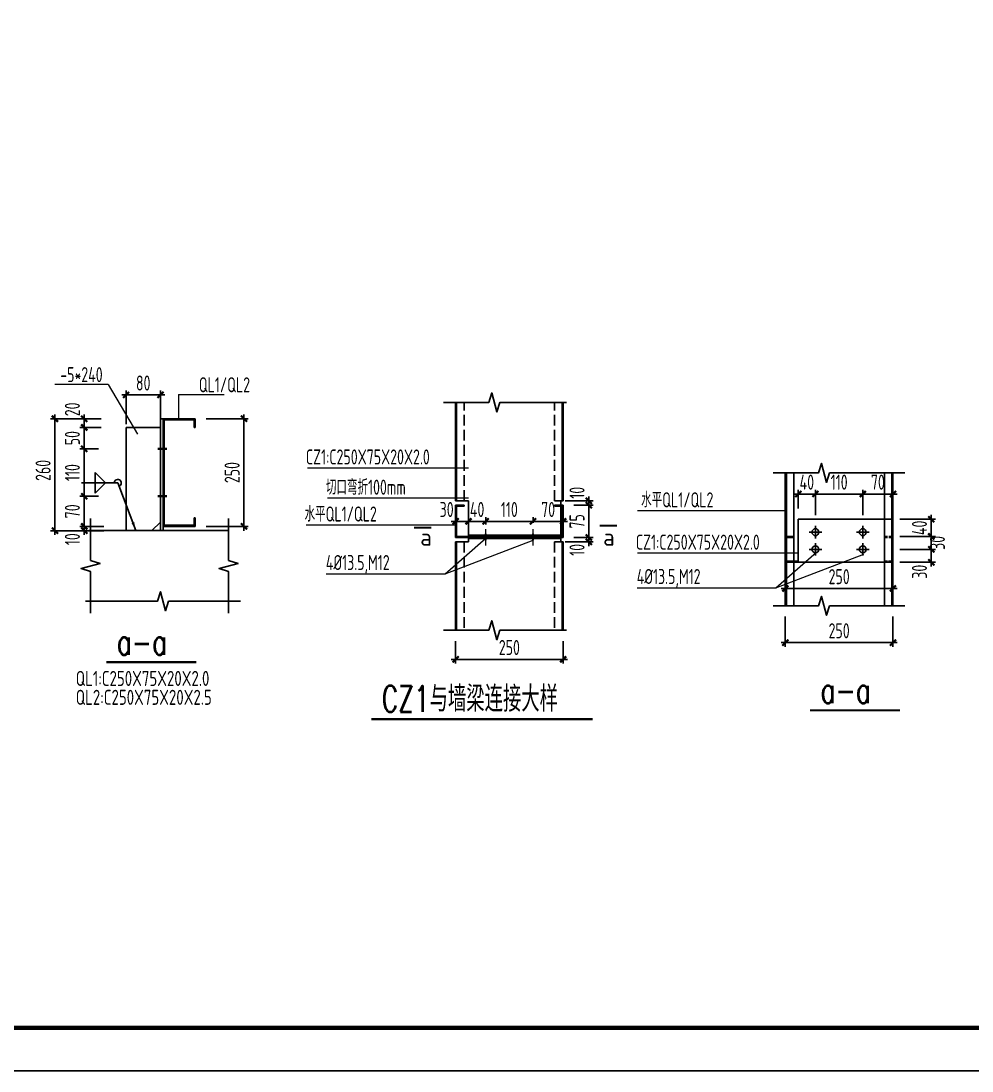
# Model space of a CAD drawing. Extents: x -3102990 to -851544, y -5293060 to -2540151.
# Drawn here: x -1507767 to -1485676, y -2672902 to -2648511 of the extents above; entities that cross this region are included whole.
import ezdxf

# ---------------------------------------------------------------- set-up
doc = ezdxf.new("R2010")
doc.units = 0
doc.header["$LTSCALE"] = 1000
doc.header["$PDMODE"] = 1
doc.linetypes.add('DASH', pattern=[0.35, 0.25, -0.1])
doc.linetypes.add('DOTE', pattern=[2.42, 2, -0.2, 0.02, -0.2])
doc.layers.get('0').update_dxf_attribs({"linetype": 'CONTINUOUS'})
doc.layers.get('Defpoints').update_dxf_attribs({"linetype": 'CONTINUOUS'})
for name, color, linetype in [('AXIS', 253, 'DOTE'), ('BEAM', 4, 'CONTINUOUS'), ('DIM', 3, 'CONTINUOUS'), ('NUM', 7, 'CONTINUOUS'), ('PUB_TITLE', 4, 'CONTINUOUS'), ('REIN', 1, 'CONTINUOUS'), ('TEXT', 7, 'CONTINUOUS'), ('THICK', 6, 'CONTINUOUS'), ('THIN', 7, 'CONTINUOUS'), ('WELD', 7, 'CONTINUOUS')]:
    doc.layers.add(name, color=color, linetype=linetype)
doc.layers.add('yichutu', color=7, linetype='CONTINUOUS', true_color=0xffffff, plot=False)
doc.styles.add('TSSD_Dimension', font='tssdeng.shx', dxfattribs={"width": 0.7, "bigfont": 'Hztxt.shx'})
doc.styles.add('TSSD_Label', font='tssdeng.shx', dxfattribs={"width": 0.75, "bigfont": 'hztxt.shx'})
doc.styles.add('TSSD_Rein', font='Tssdeng.shx', dxfattribs={"width": 0.75, "bigfont": 'hztxt.shx'})
doc.styles.add('正文', font='romans.shx', dxfattribs={"width": 0.71, "bigfont": 'hztxt.shx'})
doc.dimstyles.new('TSSD_10_100', dxfattribs={"dimtxt": 350, "dimasz": 100, "dimexe": 100, "dimexo": 250, "dimgap": 100, "dimtad": 1, "dimdec": 0, "dimlfac": 0.1, "dimzin": 0, "dimdsep": 46, "dimtxsty": 'TSSD_Dimension', "dimblk": 'ARCHTICK', "dimcen": 0, "dimdle": 100, "dimclrt": 7, "dimadec": 0, "dimazin": 0, "dimtfac": 1, "dimtdec": 0, "dimtix": 1, "dimtmove": 2, "dimatfit": 3, "dimldrblk": 'ARCHTICK', "dimfxl": 1, "dimtolj": 1, "dimtzin": 0, "dimarcsym": 0})
doc.dimstyles.new('TSSD_LEADER_STYLE_200.0', dxfattribs={"dimtxt": 700, "dimasz": 200, "dimexe": 200, "dimexo": 500, "dimgap": 0.09, "dimtad": 0, "dimtih": 1, "dimtoh": 1, "dimdec": 4, "dimzin": 0, "dimdsep": 46, "dimtxsty": 'Standard', "dimcen": 0.09, "dimdle": 200, "dimclrt": 7, "dimadec": 0, "dimazin": 0, "dimtfac": 1, "dimtdec": 4, "dimtofl": 0, "dimtmove": 0, "dimatfit": 3, "dimfxl": 1, "dimtolj": 1, "dimtzin": 0, "dimarcsym": 0})

# ---------------------------------------------------------------- blocks, each defined once
blk = doc.blocks.new('_ArchTick')
at = {"color": 0, "const_width": 0.5}
blk.add_lwpolyline([(-0.71, -0.71), (0.71, 0.71)], dxfattribs=at)
blk = doc.blocks.new('*D2828')
at = {"layer": 'Defpoints', "color": 0}
for p in [(-1505652, -2657751), (-1506299, -2657951), (-1505652, -2657951)]:
    blk.add_point(p, dxfattribs=at)
at = {"layer": 'DIM', "color": 0, "lineweight": -2}
for p, q in [((-1506299, -2657651), (-1506299, -2658051)), ((-1505902, -2657751), (-1506399, -2657751)), ((-1505902, -2657951), (-1506399, -2657951))]:
    blk.add_line(p, q, dxfattribs=at)
at = {"layer": 'DIM', "color": 0, "lineweight": -2, "xscale": 100, "yscale": 100, "zscale": 100}
for p, rotation in [((-1506299, -2657751), 90), ((-1506299, -2657951), 270)]:
    blk.add_blockref('_ArchTick', p, dxfattribs=dict(at, rotation=rotation))
at = {"layer": 'DIM', "color": 7, "insert": (-1506574, -2657533), "char_height": 350, "attachment_point": 5, "rotation": 90, "style": 'TSSD_Dimension'}
blk.add_mtext('\\A1;20', dxfattribs=at)
blk = doc.blocks.new('*D2829')
at = {"layer": 'Defpoints', "color": 0}
for p in [(-1505652, -2657951), (-1506299, -2658451), (-1505719, -2658451)]:
    blk.add_point(p, dxfattribs=at)
at = {"layer": 'DIM', "color": 0, "lineweight": -2}
for p, q in [((-1506299, -2657951), (-1506299, -2657851)), ((-1505902, -2657951), (-1506399, -2657951)), ((-1506299, -2657951), (-1506299, -2658451)), ((-1505969, -2658451), (-1506399, -2658451)), ((-1506299, -2658451), (-1506299, -2658551))]:
    blk.add_line(p, q, dxfattribs=at)
at = {"layer": 'DIM', "color": 0, "lineweight": -2, "xscale": 100, "yscale": 100, "zscale": 100}
for p, rotation in [((-1506299, -2657951), 270), ((-1506299, -2658451), 90)]:
    blk.add_blockref('_ArchTick', p, dxfattribs=dict(at, rotation=rotation))
at = {"layer": 'DIM', "color": 7, "insert": (-1506574, -2658201), "char_height": 350, "attachment_point": 5, "rotation": 90, "style": 'TSSD_Dimension'}
blk.add_mtext('\\A1;50', dxfattribs=at)
blk = doc.blocks.new('*D2830')
at = {"layer": 'Defpoints', "color": 0}
for p in [(-1505719, -2659551), (-1506299, -2660251), (-1505592, -2660251)]:
    blk.add_point(p, dxfattribs=at)
at = {"layer": 'DIM', "color": 0, "lineweight": -2}
for p, q in [((-1505969, -2659551), (-1506399, -2659551)), ((-1506299, -2659451), (-1506299, -2660351)), ((-1505842, -2660251), (-1506399, -2660251))]:
    blk.add_line(p, q, dxfattribs=at)
at = {"layer": 'DIM', "color": 0, "lineweight": -2, "xscale": 100, "yscale": 100, "zscale": 100}
for p, rotation in [((-1506299, -2659551), 90), ((-1506299, -2660251), 270)]:
    blk.add_blockref('_ArchTick', p, dxfattribs=dict(at, rotation=rotation))
at = {"layer": 'DIM', "color": 7, "insert": (-1506574, -2659901), "char_height": 350, "attachment_point": 5, "rotation": 90, "style": 'TSSD_Dimension'}
blk.add_mtext('\\A1;70', dxfattribs=at)
blk = doc.blocks.new('*D2831')
at = {"layer": 'Defpoints', "color": 0}
for p in [(-1506299, -2660351), (-1505592, -2660251), (-1505592, -2660351)]:
    blk.add_point(p, dxfattribs=at)
at = {"layer": 'DIM', "color": 0, "lineweight": -2}
for p, q in [((-1505842, -2660251), (-1506399, -2660251)), ((-1505842, -2660351), (-1506399, -2660351)), ((-1506299, -2660251), (-1506299, -2660151)), ((-1506299, -2660251), (-1506299, -2660351)), ((-1506299, -2660351), (-1506299, -2660451))]:
    blk.add_line(p, q, dxfattribs=at)
at = {"layer": 'DIM', "color": 0, "lineweight": -2, "xscale": 100, "yscale": 100, "zscale": 100}
for p, rotation in [((-1506299, -2660251), 270), ((-1506299, -2660351), 90)]:
    blk.add_blockref('_ArchTick', p, dxfattribs=dict(at, rotation=rotation))
at = {"layer": 'DIM', "color": 7, "insert": (-1506574, -2660549), "char_height": 350, "attachment_point": 5, "rotation": 90, "style": 'TSSD_Dimension'}
blk.add_mtext('\\A1;10', dxfattribs=at)
blk = doc.blocks.new('*D2832')
at = {"layer": 'Defpoints', "color": 0}
for p in [(-1504528, -2657196), (-1505328, -2658125), (-1504528, -2658125)]:
    blk.add_point(p, dxfattribs=at)
at = {"layer": 'DIM', "color": 0, "lineweight": -2}
for p, q in [((-1505328, -2657875), (-1505328, -2657096)), ((-1504528, -2657875), (-1504528, -2657096)), ((-1505428, -2657196), (-1504428, -2657196))]:
    blk.add_line(p, q, dxfattribs=at)
at = {"layer": 'DIM', "color": 0, "lineweight": -2, "xscale": 100, "yscale": 100, "zscale": 100, "rotation": 180}
blk.add_blockref('_ArchTick', (-1505328, -2657196), dxfattribs=at)
at = {"layer": 'DIM', "color": 0, "lineweight": -2, "xscale": 100, "yscale": 100, "zscale": 100}
blk.add_blockref('_ArchTick', (-1504528, -2657196), dxfattribs=at)
at = {"layer": 'DIM', "color": 7, "insert": (-1504928, -2656921), "char_height": 350, "attachment_point": 5, "style": 'TSSD_Dimension'}
blk.add_mtext('\\A1;80', dxfattribs=at)
blk = doc.blocks.new('_WELD004')
at = {"color": 0, "linetype": 'ByBlock'}
for p, q in [((0, 1), (1, 0)), ((0, 0), (0, 1))]:
    blk.add_line(p, q, dxfattribs=at)
blk = doc.blocks.new('*D2866')
at = {"layer": 'Defpoints', "color": 0, "ltscale": 1.5}
for p in [(-1505719, -2658451), (-1506299, -2659551), (-1505719, -2659551)]:
    blk.add_point(p, dxfattribs=at)
at = {"layer": 'DIM', "color": 0, "lineweight": -2, "ltscale": 1.5}
for p, q in [((-1506299, -2658351), (-1506299, -2659651)), ((-1505969, -2658451), (-1506399, -2658451)), ((-1505969, -2659551), (-1506399, -2659551))]:
    blk.add_line(p, q, dxfattribs=at)
at = {"layer": 'DIM', "color": 0, "lineweight": -2, "ltscale": 1.5, "xscale": 100, "yscale": 100, "zscale": 100}
for p, rotation in [((-1506299, -2658451), 90), ((-1506299, -2659551), 270)]:
    blk.add_blockref('_ArchTick', p, dxfattribs=dict(at, rotation=rotation))
at = {"layer": 'DIM', "color": 7, "ltscale": 1.5, "insert": (-1506574, -2659001), "char_height": 350, "attachment_point": 5, "rotation": 90, "style": 'TSSD_Dimension'}
blk.add_mtext('\\A1;110', dxfattribs=at)
blk = doc.blocks.new('*D2867')
at = {"layer": 'Defpoints', "color": 0, "ltscale": 1.5}
for p in [(-1505652, -2657751), (-1506979, -2660351), (-1505652, -2660351)]:
    blk.add_point(p, dxfattribs=at)
at = {"layer": 'DIM', "color": 0, "lineweight": -2, "ltscale": 1.5}
for p, q in [((-1506979, -2657651), (-1506979, -2660451)), ((-1505902, -2657751), (-1507079, -2657751)), ((-1505902, -2660351), (-1507079, -2660351))]:
    blk.add_line(p, q, dxfattribs=at)
at = {"layer": 'DIM', "color": 0, "lineweight": -2, "ltscale": 1.5, "xscale": 100, "yscale": 100, "zscale": 100}
for p, rotation in [((-1506979, -2657751), 90), ((-1506979, -2660351), 270)]:
    blk.add_blockref('_ArchTick', p, dxfattribs=dict(at, rotation=rotation))
at = {"layer": 'DIM', "color": 7, "ltscale": 1.5, "insert": (-1507254, -2658951), "char_height": 350, "attachment_point": 5, "rotation": 90, "style": 'TSSD_Dimension'}
blk.add_mtext('\\A1;260', dxfattribs=at)
blk = doc.blocks.new('*D2868')
at = {"layer": 'Defpoints', "color": 0, "ltscale": 1.5}
for p in [(-1503718, -2657751), (-1503718, -2660251), (-1502588, -2660251)]:
    blk.add_point(p, dxfattribs=at)
at = {"layer": 'DIM', "color": 0, "lineweight": -2, "ltscale": 1.5}
for p, q in [((-1502588, -2657651), (-1502588, -2660351)), ((-1503468, -2657751), (-1502488, -2657751)), ((-1503468, -2660251), (-1502488, -2660251))]:
    blk.add_line(p, q, dxfattribs=at)
at = {"layer": 'DIM', "color": 0, "lineweight": -2, "ltscale": 1.5, "xscale": 100, "yscale": 100, "zscale": 100}
for p, rotation in [((-1502588, -2657751), 90), ((-1502588, -2660251), 270)]:
    blk.add_blockref('_ArchTick', p, dxfattribs=dict(at, rotation=rotation))
at = {"layer": 'DIM', "color": 7, "ltscale": 1.5, "insert": (-1502863, -2659001), "char_height": 350, "attachment_point": 5, "rotation": 90, "style": 'TSSD_Dimension'}
blk.add_mtext('\\A1;250', dxfattribs=at)
blk = doc.blocks.new('*D2869')
at = {"layer": 'Defpoints', "color": 0}
for p in [(-1496972, -2660134), (-1497372, -2660459), (-1496972, -2660459)]:
    blk.add_point(p, dxfattribs=at)
at = {"layer": 'DIM', "color": 0, "lineweight": -2}
for p, q in [((-1497372, -2660209), (-1497372, -2660034)), ((-1496972, -2660209), (-1496972, -2660034)), ((-1497372, -2660134), (-1497472, -2660134)), ((-1497372, -2660134), (-1496972, -2660134)), ((-1496972, -2660134), (-1496872, -2660134))]:
    blk.add_line(p, q, dxfattribs=at)
at = {"layer": 'DIM', "color": 0, "lineweight": -2, "xscale": 100, "yscale": 100, "zscale": 100}
blk.add_blockref('_ArchTick', (-1497372, -2660134), dxfattribs=at)
at = {"layer": 'DIM', "color": 0, "lineweight": -2, "xscale": 100, "yscale": 100, "zscale": 100, "rotation": 180}
blk.add_blockref('_ArchTick', (-1496972, -2660134), dxfattribs=at)
at = {"layer": 'DIM', "color": 7, "insert": (-1497172, -2659859), "char_height": 350, "attachment_point": 5, "style": 'TSSD_Dimension'}
blk.add_mtext('\\A1;40', dxfattribs=at)
blk = doc.blocks.new('*D2870')
at = {"layer": 'Defpoints', "color": 0}
for p in [(-1495873, -2660134), (-1496972, -2660459), (-1495873, -2660422, 576)]:
    blk.add_point(p, dxfattribs=at)
at = {"layer": 'DIM', "color": 0, "lineweight": -2}
for p, q in [((-1496972, -2660209), (-1496972, -2660034)), ((-1495873, -2660172), (-1495873, -2660034)), ((-1497072, -2660134), (-1495773, -2660134))]:
    blk.add_line(p, q, dxfattribs=at)
at = {"layer": 'DIM', "color": 0, "lineweight": -2, "xscale": 100, "yscale": 100, "zscale": 100, "rotation": 180}
blk.add_blockref('_ArchTick', (-1496972, -2660134), dxfattribs=at)
at = {"layer": 'DIM', "color": 0, "lineweight": -2, "xscale": 100, "yscale": 100, "zscale": 100}
blk.add_blockref('_ArchTick', (-1495873, -2660134), dxfattribs=at)
at = {"layer": 'DIM', "color": 7, "insert": (-1496423, -2659859), "char_height": 350, "attachment_point": 5, "style": 'TSSD_Dimension'}
blk.add_mtext('\\A1;110', dxfattribs=at)
blk = doc.blocks.new('*D2871')
at = {"layer": 'Defpoints', "color": 0}
for p in [(-1495373, -2659659), (-1495173, -2659759), (-1494576, -2659759)]:
    blk.add_point(p, dxfattribs=at)
at = {"layer": 'DIM', "color": 0, "lineweight": -2}
for p, q in [((-1494576, -2659659), (-1494576, -2659559)), ((-1495123, -2659659), (-1494476, -2659659)), ((-1494923, -2659759), (-1494476, -2659759)), ((-1494576, -2659659), (-1494576, -2659759)), ((-1494576, -2659759), (-1494576, -2659859))]:
    blk.add_line(p, q, dxfattribs=at)
at = {"layer": 'DIM', "color": 0, "lineweight": -2, "xscale": 100, "yscale": 100, "zscale": 100}
for p, rotation in [((-1494576, -2659659), 270), ((-1494576, -2659759), 90)]:
    blk.add_blockref('_ArchTick', p, dxfattribs=dict(at, rotation=rotation))
at = {"layer": 'DIM', "color": 7, "insert": (-1494851, -2659470), "char_height": 350, "attachment_point": 5, "rotation": 90, "style": 'TSSD_Dimension'}
blk.add_mtext('\\A1;10', dxfattribs=at)
blk = doc.blocks.new('*D2872')
at = {"layer": 'Defpoints', "color": 0}
for p in [(-1495173, -2659759), (-1495173, -2660509), (-1494576, -2660509)]:
    blk.add_point(p, dxfattribs=at)
at = {"layer": 'DIM', "color": 0, "lineweight": -2}
for p, q in [((-1494923, -2659759), (-1494476, -2659759)), ((-1494576, -2659659), (-1494576, -2660609)), ((-1494923, -2660509), (-1494476, -2660509))]:
    blk.add_line(p, q, dxfattribs=at)
at = {"layer": 'DIM', "color": 0, "lineweight": -2, "xscale": 100, "yscale": 100, "zscale": 100}
for p, rotation in [((-1494576, -2659759), 90), ((-1494576, -2660509), 270)]:
    blk.add_blockref('_ArchTick', p, dxfattribs=dict(at, rotation=rotation))
at = {"layer": 'DIM', "color": 7, "insert": (-1494851, -2660134), "char_height": 350, "attachment_point": 5, "rotation": 90, "style": 'TSSD_Dimension'}
blk.add_mtext('\\A1;75', dxfattribs=at)
blk = doc.blocks.new('*D2873')
at = {"layer": 'Defpoints', "color": 0}
for p in [(-1495173, -2660509), (-1495373, -2660609), (-1494576, -2660609)]:
    blk.add_point(p, dxfattribs=at)
at = {"layer": 'DIM', "color": 0, "lineweight": -2}
for p, q in [((-1494923, -2660509), (-1494476, -2660509)), ((-1494576, -2660509), (-1494576, -2660409)), ((-1494576, -2660509), (-1494576, -2660609)), ((-1495123, -2660609), (-1494476, -2660609)), ((-1494576, -2660609), (-1494576, -2660709))]:
    blk.add_line(p, q, dxfattribs=at)
at = {"layer": 'DIM', "color": 0, "lineweight": -2, "xscale": 100, "yscale": 100, "zscale": 100}
for p, rotation in [((-1494576, -2660509), 270), ((-1494576, -2660609), 90)]:
    blk.add_blockref('_ArchTick', p, dxfattribs=dict(at, rotation=rotation))
at = {"layer": 'DIM', "color": 7, "insert": (-1494851, -2660797), "char_height": 350, "attachment_point": 5, "rotation": 90, "style": 'TSSD_Dimension'}
blk.add_mtext('\\A1;10', dxfattribs=at)
blk = doc.blocks.new('*D2874')
at = {"layer": 'Defpoints', "color": 0}
for p in [(-1497672, -2662664), (-1495173, -2662664, 288), (-1495173, -2663340)]:
    blk.add_point(p, dxfattribs=at)
at = {"layer": 'DIM', "color": 0, "lineweight": -2}
for p, q in [((-1497672, -2662914), (-1497672, -2663440)), ((-1495173, -2662914), (-1495173, -2663440)), ((-1497772, -2663340), (-1495073, -2663340))]:
    blk.add_line(p, q, dxfattribs=at)
at = {"layer": 'DIM', "color": 0, "lineweight": -2, "xscale": 100, "yscale": 100, "zscale": 100, "rotation": 180}
blk.add_blockref('_ArchTick', (-1497672, -2663340), dxfattribs=at)
at = {"layer": 'DIM', "color": 0, "lineweight": -2, "xscale": 100, "yscale": 100, "zscale": 100}
blk.add_blockref('_ArchTick', (-1495173, -2663340), dxfattribs=at)
at = {"layer": 'DIM', "color": 7, "insert": (-1496423, -2663065), "char_height": 350, "attachment_point": 5, "style": 'TSSD_Dimension'}
blk.add_mtext('\\A1;250', dxfattribs=at)
blk = doc.blocks.new('A$C3073000E')
at = {"layer": 'THIN', "color": 1}
for p, q in [((116, 1), (-172, 1)), ((-28, 145), (-28, -143))]:
    blk.add_line(p, q, dxfattribs=at)
blk.add_circle((-28, 1), 80, dxfattribs=at)
blk = doc.blocks.new('*D2875')
at = {"layer": 'Defpoints', "color": 0}
for p in [(-1489312, -2659499), (-1489712, -2660085), (-1489312, -2660241)]:
    blk.add_point(p, dxfattribs=at)
at = {"layer": 'DIM', "color": 0, "lineweight": -2}
for p, q in [((-1489712, -2659499), (-1489812, -2659499)), ((-1489712, -2659835), (-1489712, -2659399)), ((-1489712, -2659499), (-1489312, -2659499)), ((-1489312, -2659991), (-1489312, -2659399)), ((-1489312, -2659499), (-1489212, -2659499))]:
    blk.add_line(p, q, dxfattribs=at)
at = {"layer": 'DIM', "color": 0, "lineweight": -2, "xscale": 100, "yscale": 100, "zscale": 100}
blk.add_blockref('_ArchTick', (-1489712, -2659499), dxfattribs=at)
at = {"layer": 'DIM', "color": 0, "lineweight": -2, "xscale": 100, "yscale": 100, "zscale": 100, "rotation": 180}
blk.add_blockref('_ArchTick', (-1489312, -2659499), dxfattribs=at)
at = {"layer": 'DIM', "color": 7, "insert": (-1489512, -2659224), "char_height": 350, "attachment_point": 5, "style": 'TSSD_Dimension'}
blk.add_mtext('\\A1;40', dxfattribs=at)
blk = doc.blocks.new('*D2876')
at = {"layer": 'Defpoints', "color": 0}
for p in [(-1488212, -2659499), (-1489312, -2660241), (-1488212, -2660241)]:
    blk.add_point(p, dxfattribs=at)
at = {"layer": 'DIM', "color": 0, "lineweight": -2}
for p, q in [((-1489412, -2659499), (-1488112, -2659499)), ((-1489312, -2659991), (-1489312, -2659399)), ((-1488212, -2659991), (-1488212, -2659399))]:
    blk.add_line(p, q, dxfattribs=at)
at = {"layer": 'DIM', "color": 0, "lineweight": -2, "xscale": 100, "yscale": 100, "zscale": 100, "rotation": 180}
blk.add_blockref('_ArchTick', (-1489312, -2659499), dxfattribs=at)
at = {"layer": 'DIM', "color": 0, "lineweight": -2, "xscale": 100, "yscale": 100, "zscale": 100}
blk.add_blockref('_ArchTick', (-1488212, -2659499), dxfattribs=at)
at = {"layer": 'DIM', "color": 7, "insert": (-1488762, -2659224), "char_height": 350, "attachment_point": 5, "style": 'TSSD_Dimension'}
blk.add_mtext('\\A1;110', dxfattribs=at)
blk = doc.blocks.new('*D2877')
at = {"layer": 'Defpoints', "color": 0}
for p in [(-1487512, -2659499), (-1488212, -2660241), (-1487512, -2660241, 288)]:
    blk.add_point(p, dxfattribs=at)
at = {"layer": 'DIM', "color": 0, "lineweight": -2}
for p, q in [((-1488312, -2659499), (-1487412, -2659499)), ((-1488212, -2659991), (-1488212, -2659399)), ((-1487512, -2659991), (-1487512, -2659399))]:
    blk.add_line(p, q, dxfattribs=at)
at = {"layer": 'DIM', "color": 0, "lineweight": -2, "xscale": 100, "yscale": 100, "zscale": 100, "rotation": 180}
blk.add_blockref('_ArchTick', (-1488212, -2659499), dxfattribs=at)
at = {"layer": 'DIM', "color": 0, "lineweight": -2, "xscale": 100, "yscale": 100, "zscale": 100}
blk.add_blockref('_ArchTick', (-1487512, -2659499), dxfattribs=at)
at = {"layer": 'DIM', "color": 7, "insert": (-1487862, -2659224), "char_height": 350, "attachment_point": 5, "style": 'TSSD_Dimension'}
blk.add_mtext('\\A1;70', dxfattribs=at)
blk = doc.blocks.new('*D2878')
at = {"layer": 'Defpoints', "color": 0}
for p in [(-1487602, -2660085), (-1487602, -2660485), (-1486621, -2660485)]:
    blk.add_point(p, dxfattribs=at)
at = {"layer": 'DIM', "color": 0, "lineweight": -2}
for p, q in [((-1487352, -2660085), (-1486521, -2660085)), ((-1486621, -2660085), (-1486621, -2659985)), ((-1486621, -2660085), (-1486621, -2660485)), ((-1487352, -2660485), (-1486521, -2660485)), ((-1486621, -2660485), (-1486621, -2660585))]:
    blk.add_line(p, q, dxfattribs=at)
at = {"layer": 'DIM', "color": 0, "lineweight": -2, "xscale": 100, "yscale": 100, "zscale": 100}
for p, rotation in [((-1486621, -2660085), 270), ((-1486621, -2660485), 90)]:
    blk.add_blockref('_ArchTick', p, dxfattribs=dict(at, rotation=rotation))
at = {"layer": 'DIM', "color": 7, "insert": (-1486896, -2660285), "char_height": 350, "attachment_point": 5, "rotation": 90, "style": 'TSSD_Dimension'}
blk.add_mtext('\\A1;40', dxfattribs=at)
blk = doc.blocks.new('*D2879')
at = {"layer": 'Defpoints', "color": 0}
for p in [(-1487602, -2660485), (-1487602, -2660785), (-1486621, -2660785)]:
    blk.add_point(p, dxfattribs=at)
at = {"layer": 'DIM', "color": 0, "lineweight": -2}
for p, q in [((-1487352, -2660485), (-1486521, -2660485)), ((-1486621, -2660385), (-1486621, -2660885)), ((-1487352, -2660785), (-1486521, -2660785))]:
    blk.add_line(p, q, dxfattribs=at)
at = {"layer": 'DIM', "color": 0, "lineweight": -2, "xscale": 100, "yscale": 100, "zscale": 100}
for p, rotation in [((-1486621, -2660485), 90), ((-1486621, -2660785), 270)]:
    blk.add_blockref('_ArchTick', p, dxfattribs=dict(at, rotation=rotation))
at = {"layer": 'DIM', "color": 7, "insert": (-1486479, -2660635), "char_height": 350, "attachment_point": 5, "rotation": 90, "style": 'TSSD_Dimension'}
blk.add_mtext('\\A1;30', dxfattribs=at)
blk = doc.blocks.new('*D2880')
at = {"layer": 'Defpoints', "color": 0}
for p in [(-1487602, -2660785), (-1487602, -2661085), (-1486621, -2661085)]:
    blk.add_point(p, dxfattribs=at)
at = {"layer": 'DIM', "color": 0, "lineweight": -2}
for p, q in [((-1487352, -2660785), (-1486521, -2660785)), ((-1486621, -2660685), (-1486621, -2661185)), ((-1487352, -2661085), (-1486521, -2661085))]:
    blk.add_line(p, q, dxfattribs=at)
at = {"layer": 'DIM', "color": 0, "lineweight": -2, "xscale": 100, "yscale": 100, "zscale": 100}
for p, rotation in [((-1486621, -2660785), 90), ((-1486621, -2661085), 270)]:
    blk.add_blockref('_ArchTick', p, dxfattribs=dict(at, rotation=rotation))
at = {"layer": 'DIM', "color": 7, "insert": (-1486896, -2661304), "char_height": 350, "attachment_point": 5, "rotation": 90, "style": 'TSSD_Dimension'}
blk.add_mtext('\\A1;30', dxfattribs=at)
blk = doc.blocks.new('*D2881')
at = {"layer": 'Defpoints', "color": 0}
for p in [(-1490012, -2662097), (-1487512, -2662097), (-1487512, -2662951)]:
    blk.add_point(p, dxfattribs=at)
at = {"layer": 'DIM', "color": 0, "lineweight": -2}
for p, q in [((-1490012, -2662347), (-1490012, -2663051)), ((-1487512, -2662347), (-1487512, -2663051)), ((-1490112, -2662951), (-1487412, -2662951))]:
    blk.add_line(p, q, dxfattribs=at)
at = {"layer": 'DIM', "color": 0, "lineweight": -2, "xscale": 100, "yscale": 100, "zscale": 100, "rotation": 180}
blk.add_blockref('_ArchTick', (-1490012, -2662951), dxfattribs=at)
at = {"layer": 'DIM', "color": 0, "lineweight": -2, "xscale": 100, "yscale": 100, "zscale": 100}
blk.add_blockref('_ArchTick', (-1487512, -2662951), dxfattribs=at)
at = {"layer": 'DIM', "color": 7, "insert": (-1488762, -2662676), "char_height": 350, "attachment_point": 5, "style": 'TSSD_Dimension'}
blk.add_mtext('\\A1;250', dxfattribs=at)
blk = doc.blocks.new('*D2882')
at = {"layer": 'Defpoints', "color": 0}
for p in [(-1497672, -2660134), (-1497672, -2660294), (-1497372, -2660294)]:
    blk.add_point(p, dxfattribs=at)
at = {"layer": 'DIM', "color": 0, "lineweight": -2}
for p, q in [((-1497672, -2660044), (-1497672, -2660034)), ((-1497372, -2660044), (-1497372, -2660034)), ((-1497272, -2660134), (-1497772, -2660134))]:
    blk.add_line(p, q, dxfattribs=at)
at = {"layer": 'DIM', "color": 0, "lineweight": -2, "xscale": 100, "yscale": 100, "zscale": 100, "rotation": 180}
blk.add_blockref('_ArchTick', (-1497672, -2660134), dxfattribs=at)
at = {"layer": 'DIM', "color": 0, "lineweight": -2, "xscale": 100, "yscale": 100, "zscale": 100}
blk.add_blockref('_ArchTick', (-1497372, -2660134), dxfattribs=at)
at = {"layer": 'DIM', "color": 7, "insert": (-1497879, -2659859), "char_height": 350, "attachment_point": 5, "style": 'TSSD_Dimension'}
blk.add_mtext('\\A1;30', dxfattribs=at)
blk = doc.blocks.new('*D2883')
at = {"layer": 'Defpoints', "color": 0}
for p in [(-1490012, -2661085), (-1487512, -2661085), (-1490012, -2661694)]:
    blk.add_point(p, dxfattribs=at)
at = {"layer": 'DIM', "color": 0, "lineweight": -2}
for p, q in [((-1490012, -2661335), (-1490012, -2661794)), ((-1487512, -2661335), (-1487512, -2661794)), ((-1487412, -2661694), (-1490112, -2661694))]:
    blk.add_line(p, q, dxfattribs=at)
at = {"layer": 'DIM', "color": 0, "lineweight": -2, "xscale": 100, "yscale": 100, "zscale": 100, "rotation": 180}
blk.add_blockref('_ArchTick', (-1490012, -2661694), dxfattribs=at)
at = {"layer": 'DIM', "color": 0, "lineweight": -2, "xscale": 100, "yscale": 100, "zscale": 100}
blk.add_blockref('_ArchTick', (-1487512, -2661694), dxfattribs=at)
at = {"layer": 'DIM', "color": 7, "insert": (-1488762, -2661419), "char_height": 350, "attachment_point": 5, "style": 'TSSD_Dimension'}
blk.add_mtext('\\A1;250', dxfattribs=at)
blk = doc.blocks.new('*D2884')
at = {"layer": 'Defpoints', "color": 0}
for p in [(-1495173, -2660134), (-1495873, -2660422), (-1495173, -2660422, -288)]:
    blk.add_point(p, dxfattribs=at)
at = {"layer": 'DIM', "color": 0, "lineweight": -2}
for p, q in [((-1495873, -2660172), (-1495873, -2660034)), ((-1495173, -2660172), (-1495173, -2660034)), ((-1495973, -2660134), (-1495073, -2660134))]:
    blk.add_line(p, q, dxfattribs=at)
at = {"layer": 'DIM', "color": 0, "lineweight": -2, "xscale": 100, "yscale": 100, "zscale": 100, "rotation": 180}
blk.add_blockref('_ArchTick', (-1495873, -2660134), dxfattribs=at)
at = {"layer": 'DIM', "color": 0, "lineweight": -2, "xscale": 100, "yscale": 100, "zscale": 100}
blk.add_blockref('_ArchTick', (-1495173, -2660134), dxfattribs=at)
at = {"layer": 'DIM', "color": 7, "insert": (-1495523, -2659859), "char_height": 350, "attachment_point": 5, "style": 'TSSD_Dimension'}
blk.add_mtext('\\A1;70', dxfattribs=at)
blk = doc.blocks.new('A$C16496DF1')
at = {"layer": 'PUB_TITLE'}
blk.add_lwpolyline([(0, 0), (0, 42000), (104100, 42000), (104100, 0)], close=True, dxfattribs=at)
at = {"layer": 'PUB_TITLE', "const_width": 100}
blk.add_lwpolyline([(103100, 1000), (103100, 41000), (713, 41000), (713, 1000), (103100, 1000)], dxfattribs=at)
blk = doc.blocks.new('yct-1041-420-104100-42000-100-2006.0')
at = {"layer": 'yichutu', "color": 7, "true_color": 0xffffff}
blk.add_lwpolyline([(0, 0), (0, 42000), (104100, 42000), (104100, 0)], close=True, dxfattribs=at)

msp = doc.modelspace()

# ---------------------------------------------------------------- linework, layer by layer
at = {"layer": 'AXIS', "linetype": 'ByBlock', "lineweight": 5, "ltscale": 0.5}
for p, q in [((-1496972.46, -2660695.8, 288), (-1496972.46, -2660318.92, 288)), ((-1495873.46, -2660695.8, 576), (-1495873.46, -2660318.92, 576))]:
    msp.add_line(p, q, dxfattribs=at)
at = {"layer": 'BEAM', "linetype": 'ByBlock'}
for p, q in [((-1504527.79, -2657751.06), (-1504527.79, -2660350.58)), ((-1504467.79, -2657751.06), (-1504527.79, -2657751.06)), ((-1504467.79, -2657751.06), (-1504467.79, -2660350.58)), ((-1505327.79, -2657951.06), (-1505327.79, -2660350.58)), ((-1505327.79, -2657951.06), (-1504527.79, -2657951.06)), ((-1506190.39, -2660350.58), (-1503145.19, -2660350.58)), ((-1505990.39, -2660350.58), (-1502945.19, -2660350.58)), ((-1504527.79, -2660150.58), (-1504727.79, -2660350.58))]:
    msp.add_line(p, q, dxfattribs=at)
at = {"layer": 'BEAM', "color": 6, "linetype": 'ByBlock'}
for p, q in [((-1504467.79, -2657751.06), (-1503717.79, -2657751.06)), ((-1504467.79, -2660251.06), (-1504467.79, -2657751.06)), ((-1504442.79, -2657776.06), (-1503742.79, -2657776.06)), ((-1504442.79, -2660226.06), (-1504442.79, -2657776.06)), ((-1503742.79, -2657776.06), (-1503742.79, -2657951.06)), ((-1503717.79, -2657751.06), (-1503717.79, -2657951.06)), ((-1503742.79, -2657951.06), (-1503717.79, -2657951.06)), ((-1490012.04, -2662096.97, 576), (-1490012.04, -2659008.9, 576)), ((-1489987.04, -2662096.97, 576), (-1489987.04, -2659008.9, 576)), ((-1489812.04, -2662096.97, 576), (-1489812.04, -2659008.9, 576)), ((-1487712.04, -2662096.97, 576), (-1487712.04, -2659008.9, 576)), ((-1487537.04, -2662096.97, 576), (-1487537.04, -2659008.9, 576)), ((-1487512.04, -2662096.97, 576), (-1487512.04, -2659008.9, 576)), ((-1497672.46, -2660508.5, 288), (-1497672.46, -2659758.5, 288)), ((-1497672.46, -2659758.5, 288), (-1497472.46, -2659758.5, 288)), ((-1497647.46, -2660483.5, 288), (-1497647.46, -2659783.5, 288)), ((-1497647.46, -2659783.5, 288), (-1497472.46, -2659783.5, 288)), ((-1497472.46, -2659783.5, 288), (-1497472.46, -2659758.5, 288)), ((-1495373.46, -2659758.5), (-1495173.46, -2659758.5)), ((-1495373.46, -2659783.5), (-1495373.46, -2659758.5)), ((-1495373.46, -2659783.5), (-1495198.46, -2659783.5)), ((-1495198.46, -2660483.5), (-1495198.46, -2659783.5)), ((-1495173.46, -2660508.5), (-1495173.46, -2659758.5)), ((-1503742.79, -2660051.06), (-1503742.79, -2660226.06)), ((-1503742.79, -2660051.06), (-1503717.79, -2660051.06)), ((-1503717.79, -2660051.06), (-1503717.79, -2660251.06)), ((-1504467.79, -2660251.06), (-1503717.79, -2660251.06)), ((-1504442.79, -2660226.06), (-1503742.79, -2660226.06)), ((-1495173.46, -2660508.5), (-1497672.46, -2660508.5, 288)), ((-1495198.46, -2660483.5), (-1497647.46, -2660483.5, 288))]:
    msp.add_line(p, q, dxfattribs=at)
at = {"layer": 'NUM', "const_width": 50}
for points, elevation in [([(-1505786.47, -2663403.95), (-1503695.73, -2663403.95)], -288), ([(-1489438.37, -2664523.98), (-1487347.63, -2664523.98)], 576)]:
    msp.add_lwpolyline(points, dxfattribs=dict(at, elevation=elevation))
msp.add_lwpolyline([(-1499631.02, -2664728.12), (-1494489.96, -2664728.12)], dxfattribs=at)
at = {"layer": 'REIN', "color": 4}
for p, q in [((-1497672.46, -2659658.5), (-1497672.46, -2657372.55)), ((-1497647.46, -2659658.5), (-1497647.46, -2657372.55)), ((-1495198.46, -2659658.5), (-1495198.46, -2657372.55)), ((-1495173.46, -2659658.5), (-1495173.46, -2657372.55)), ((-1497372.46, -2659658.5), (-1497672.46, -2659658.5)), ((-1497372.46, -2660483.5, 288), (-1497372.46, -2659658.5)), ((-1495173.46, -2659658.5), (-1495373.46, -2659658.5)), ((-1495223.46, -2659658.5), (-1495223.46, -2660483.5, 288)), ((-1489712.04, -2661085.49, 576), (-1489712.04, -2660085.49, 576)), ((-1487512.04, -2660085.49, 576), (-1489712.04, -2660085.49, 576)), ((-1487512.04, -2661085.49, 576), (-1487512.04, -2660085.49, 576)), ((-1495223.46, -2660458.5, 288), (-1497372.46, -2660458.5, 288)), ((-1495223.46, -2660483.5, 288), (-1497372.46, -2660483.5, 288)), ((-1495223.46, -2660508.5, 288), (-1497372.46, -2660508.5, 288)), ((-1497372.46, -2660608.5, 288), (-1497372.46, -2660508.5, 288)), ((-1495223.46, -2660533.5, 288), (-1497372.46, -2660533.5, 288)), ((-1495223.46, -2660483.5, 288), (-1495223.46, -2660608.5, 288)), ((-1490012.04, -2661085.49, 576), (-1490012.04, -2660485.49, 576)), ((-1490012.04, -2660485.49, 576), (-1489812.04, -2660485.49, 576)), ((-1489987.04, -2661060.49, 576), (-1489987.04, -2660510.49, 576)), ((-1489987.04, -2660510.49, 576), (-1489812.04, -2660510.49, 576)), ((-1489812.04, -2660510.49, 576), (-1489812.04, -2660485.49, 576)), ((-1497672.46, -2660608.5, 288), (-1497672.46, -2662664.1, 288)), ((-1497372.46, -2660608.5, 288), (-1497672.46, -2660608.5, 288)), ((-1497647.46, -2660608.5, 288), (-1497647.46, -2662664.1, 288)), ((-1495173.46, -2660608.5, 288), (-1495373.46, -2660608.5, 288)), ((-1495198.46, -2660608.5, 288), (-1495198.46, -2662664.1, 288)), ((-1495173.46, -2660608.5, 288), (-1495173.46, -2662664.1, 288)), ((-1495173.46, -2661308.5, 288), (-1495173.46, -2660608.5, 288)), ((-1489712.04, -2661060.49, 576), (-1489987.04, -2661060.49, 576)), ((-1487512.04, -2661085.49, 576), (-1490012.04, -2661085.49, 576))]:
    msp.add_line(p, q, dxfattribs=at)
at = {"layer": 'REIN', "color": 4, "linetype": 'DASH'}
for p, q in [((-1497472.46, -2659658.5), (-1497472.46, -2657372.55)), ((-1495373.46, -2659658.5), (-1495373.46, -2657372.55)), ((-1497472.46, -2660608.5, 288), (-1497472.46, -2662664.1, 288)), ((-1495373.46, -2660608.5, 288), (-1495373.46, -2662664.1, 288))]:
    msp.add_line(p, q, dxfattribs=at)
at = {"layer": 'REIN', "color": 4, "linetype": 'DASH', "ltscale": 0.3}
for p, q in [((-1487712.04, -2660485.49, 576), (-1487512.04, -2660485.49, 576)), ((-1487712.04, -2660510.49, 576), (-1487712.04, -2660485.49, 576)), ((-1487712.04, -2660510.49, 576), (-1487537.04, -2660510.49, 576)), ((-1487537.04, -2661060.49, 576), (-1487537.04, -2660510.49, 576)), ((-1487512.04, -2661085.49, 576), (-1487512.04, -2660485.49, 576)), ((-1487537.04, -2661060.49, 576), (-1487712.04, -2661060.49, 576)), ((-1487712.04, -2661085.49, 576), (-1487712.04, -2661060.49, 576)), ((-1487512.04, -2661085.49, 576), (-1487712.04, -2661085.49, 576))]:
    msp.add_line(p, q, dxfattribs=at)
at = {"layer": 'REIN', "linetype": 'ByBlock', "const_width": 50}
for points in [[(-1504378.19, -2658451.06), (-1504594.77, -2658451.06)], [(-1504378.19, -2659550.58), (-1504594.77, -2659550.58)]]:
    msp.add_lwpolyline(points, dxfattribs=at)
at = {"layer": 'REIN', "color": 4, "const_width": 50}
msp.add_lwpolyline([(-1496972.46, -2660421.62), (-1496972.46, -2660571.62)], dxfattribs=at)
at = {"layer": 'REIN', "color": 4, "const_width": 50, "elevation": 288}
msp.add_lwpolyline([(-1495873.46, -2660421.62), (-1495873.46, -2660571.62)], dxfattribs=at)
at = {"layer": 'TEXT', "lineweight": 9}
for p, q in [((-1505746.27, -2656952.79, -288), (-1506981.11, -2656952.79, -288)), ((-1505746.27, -2656952.79, -288), (-1505059.63, -2658111.13, -104.2)), ((-1504107.72, -2657185.18), (-1503048.94, -2657185.18)), ((-1504107.72, -2657185.18), (-1504107.72, -2657751.06)), ((-1497372.46, -2658895.78), (-1501112.59, -2658895.78)), ((-1497372.46, -2659598.03), (-1500648.46, -2659598.03)), ((-1490012.04, -2659891.88, 576), (-1493447.29, -2659891.88, 576)), ((-1497672.46, -2660221.13, 288), (-1501143.77, -2660221.13, 288)), ((-1497910.71, -2661353.24), (-1496969.87, -2660524.61, 288)), ((-1497910.71, -2661353.24), (-1495873.46, -2660571.62, 288)), ((-1489712.04, -2660875.31, 576), (-1493447.29, -2660875.31, 576)), ((-1490229.08, -2661677.71, 576), (-1489288.24, -2660849.08, 864)), ((-1490229.08, -2661677.71, 576), (-1488190.83, -2660896.1, 576)), ((-1500677.03, -2661353.24), (-1497910.71, -2661353.24)), ((-1493454.65, -2661677.71, 576), (-1490229.08, -2661677.71, 576))]:
    msp.add_line(p, q, dxfattribs=at)
at = {"layer": 'THICK', "const_width": 50}
for points, elevation in [([(-1498634.87, -2660279.24), (-1498234.87, -2660279.24)], 172.8), ([(-1494322.85, -2660235.38), (-1493922.85, -2660235.38)], -288)]:
    msp.add_lwpolyline(points, dxfattribs=dict(at, elevation=elevation))
at = {"layer": 'THIN'}
for points, elevation in [([(-1497952.46, -2657372.55), (-1496902.46, -2657372.55), (-1496832.46, -2657152.55), (-1496712.46, -2657592.55), (-1496642.46, -2657372.55), (-1495093.46, -2657372.55)], -288), ([(-1490292.04, -2659008.9), (-1489242.04, -2659008.9), (-1489172.04, -2658788.9), (-1489052.04, -2659228.9), (-1488982.04, -2659008.9), (-1487232.04, -2659008.9)], 288), ([(-1490292.04, -2662096.97), (-1489242.04, -2662096.97), (-1489172.04, -2661876.97), (-1489052.04, -2662316.97), (-1488982.04, -2662096.97), (-1487232.04, -2662096.97)], 288)]:
    msp.add_lwpolyline(points, dxfattribs=dict(at, elevation=elevation))
for points in [[(-1506151.63, -2660070.58), (-1506151.63, -2661039.79), (-1505931.63, -2661109.79), (-1506371.63, -2661229.79), (-1506151.63, -2661299.79), (-1506151.63, -2662269)], [(-1502945.19, -2660070.58), (-1502945.19, -2661039.79), (-1502725.19, -2661109.79), (-1503165.19, -2661229.79), (-1502945.19, -2661299.79), (-1502945.19, -2662269)], [(-1506270.39, -2661989), (-1504597.79, -2661989), (-1504527.79, -2661769), (-1504407.79, -2662209), (-1504337.79, -2661989), (-1502665.19, -2661989)], [(-1497952.46, -2662664.1), (-1496902.46, -2662664.1), (-1496832.46, -2662444.1), (-1496712.46, -2662884.1), (-1496642.46, -2662664.1), (-1495093.46, -2662664.1)]]:
    msp.add_lwpolyline(points, dxfattribs=at)
at = {"layer": 'WELD'}
msp.add_line((-1505517.1, -2659239.42, -576), (-1506363.25, -2659239.42, -576), dxfattribs=at)
msp.add_arc((-1505517.1, -2659239.42, -576), 80, 295.907238, 180, dxfattribs=at)

# ---------------------------------------------------------------- block references
at = {"ltscale": 1.5}
msp.add_blockref('A$C16496DF1', (-1566897.93, -2672902.4), dxfattribs=at)
at = {"layer": 'BEAM', "linetype": 'ByBlock'}
for p in [(-1489283.74, -2660386.36, 576), (-1488183.74, -2660386.36, 576)]:
    msp.add_blockref('A$C3073000E', p, dxfattribs=at)
at = {"layer": 'REIN', "color": 4}
for p in [(-1489283.74, -2660786.36, 576), (-1488183.74, -2660786.36, 576)]:
    msp.add_blockref('A$C3073000E', p, dxfattribs=at)
at = {"layer": 'WELD', "xscale": 240, "yscale": 240, "zscale": 240}
msp.add_blockref('_WELD004', (-1506043.25, -2659239.42, -576), dxfattribs=at)
at = {"layer": 'WELD', "xscale": -240, "yscale": 240, "zscale": 240, "rotation": 180}
msp.add_blockref('_WELD004', (-1506043.25, -2659239.42, -576), dxfattribs=at)
at = {"layer": 'yichutu'}
msp.add_blockref('yct-1041-420-104100-42000-100-2006.0', (-1566897.93, -2672902.4), dxfattribs=at)

# ---------------------------------------------------------------- texts
at = {"layer": 'TEXT', "lineweight": 9}
for s, height, style, width, p in [('-5*240', 350, 'TSSD_Rein', 0.7, (-1506854.15, -2656900.86, -288)), ('QL1/QL2', 350, 'TSSD_Rein', 0.7, (-1503636.22, -2657136.67, 58.52)), ('CZ1:C250X75X20X2.0', 350, 'TSSD_Rein', 0.7, (-1501149.79, -2658812.95, -288)), ('切口弯折100mm', 350, 'TSSD_Rein', 0.7, (-1500685.66, -2659515.2, -288)), ('水平QL1/QL2', 350, 'TSSD_Rein', 0.7, (-1493362.38, -2659809.06, 288)), ('水平QL1/QL2', 350, 'TSSD_Rein', 0.7, (-1501180.97, -2660138.31)), ('CZ1:C250X75X20X2.0', 350, 'TSSD_Rein', 0.7, (-1493484.49, -2660792.48, 288)), ('4%%c13.5,M12', 350, 'TSSD_Rein', 0.7, (-1500685.66, -2661265.8)), ('4%%c13.5,M12', 350, 'TSSD_Rein', 0.7, (-1493463.27, -2661590.27, 576)), ('a-a', 600.008, '正文', 0.71, (-1505544.18, -2663234.27, -288)), ('QL1:C250X75X20X2.0', 350, 'TSSD_Rein', 0.75, (-1506496.25, -2663958.52, -1073.24)), ('CZ1与墙梁连接大样', 600.008, '正文', 0.71, (-1499388.72, -2664558.45)), ('a-a', 600.008, '正文', 0.71, (-1489196.07, -2664354.31, 576)), ('QL2:C250X75X20X2.5', 350, 'TSSD_Rein', 0.75, (-1506496.25, -2664396.83, -1073.24))]:
    msp.add_text(s, height=height, dxfattribs=dict(at, style=style, width=width)).set_placement(p)
at = {"layer": 'THICK', "style": 'TSSD_Label'}
for p in [(-1498493.35, -2660701.44), (-1494244.38, -2660701.44, -288)]:
    msp.add_text('a', height=400, dxfattribs=at).set_placement(p)

# ---------------------------------------------------------------- dimensions: what is measured, and where the dimension line sits
at = {"layer": 'DIM'}
for base, p1, p2, picture, middle in [((-1504527.79, -2657196.36), (-1505327.79, -2658125.19), (-1504527.79, -2658125.19), '*D2832', (-1504927.79, -2656921.36)), ((-1489312.04, -2659498.67, 288), (-1489712.04, -2660085.49, 288), (-1489312.04, -2660241.49, 288), '*D2875', (-1489512.04, -2659223.67, 288)), ((-1488212.04, -2659498.67, 288), (-1489312.04, -2660241.49, 288), (-1488212.04, -2660241.49, 288), '*D2876', (-1488762.04, -2659223.67, 288)), ((-1487512.04, -2659498.67, 288), (-1488212.04, -2660241.49, 288), (-1487512.04, -2660241.49, 576), '*D2877', (-1487862.04, -2659223.67, 288)), ((-1496972.46, -2660133.67), (-1497372.46, -2660458.5), (-1496972.46, -2660458.5), '*D2869', (-1497172.46, -2659858.67)), ((-1495873.46, -2660133.67), (-1496972.46, -2660458.5), (-1495873.46, -2660421.62, 576), '*D2870', (-1496422.96, -2659858.67)), ((-1495173.46, -2660133.67, 288), (-1495873.46, -2660421.62, 288), (-1495173.46, -2660421.62), '*D2884', (-1495523.46, -2659858.67, 288)), ((-1490012.04, -2661693.53, 576), (-1487512.04, -2661085.49, 576), (-1490012.04, -2661085.49, 576), '*D2883', (-1488762.04, -2661418.53, 576)), ((-1495173.46, -2663339.92), (-1497672.46, -2662664.1), (-1495173.46, -2662664.1, 288), '*D2874', (-1496422.96, -2663064.92))]:
    dim = msp.add_linear_dim(base=base, p1=p1, p2=p2, dimstyle='TSSD_10_100', dxfattribs=at)
    dim.commit()
    dim.dimension.update_dxf_attribs({"geometry": picture, "text_midpoint": middle})
for base, p1, p2, picture, middle in [((-1506299.04, -2657951.06), (-1505651.63, -2657751.06), (-1505651.63, -2657951.06), '*D2828', (-1506574.04, -2657532.76)), ((-1494575.68, -2659758.5, -288), (-1495373.46, -2659658.5, -288), (-1495173.46, -2659758.5, -288), '*D2871', (-1494850.68, -2659470.49, -288)), ((-1506299.04, -2660350.58), (-1505591.63, -2660251.06), (-1505591.63, -2660350.58), '*D2831', (-1506574.04, -2660548.69)), ((-1494575.68, -2660608.5, -288), (-1495173.46, -2660508.5, -288), (-1495373.46, -2660608.5, -288), '*D2873', (-1494850.68, -2660796.52, -288)), ((-1486621.01, -2660785.49, 288), (-1487601.69, -2660485.49, 288), (-1487601.69, -2660785.49, 288), '*D2879', (-1486479.34, -2660635.49, 288)), ((-1486621.01, -2661085.49, 288), (-1487601.69, -2660785.49, 288), (-1487601.69, -2661085.49, 288), '*D2880', (-1486896.01, -2661303.79, 288))]:
    dim = msp.add_linear_dim(base=base, p1=p1, p2=p2, angle=90, dimstyle='TSSD_10_100', dxfattribs=at)
    dim.commit()
    dim.dimension.update_dxf_attribs({"geometry": picture, "text_midpoint": middle, "dimtype": 160})
at = {"layer": 'DIM', "ltscale": 1.5}
dim = msp.add_linear_dim(base=(-1506979.17, -2660350.58, -576), p1=(-1505651.63, -2657751.06, -576), p2=(-1505651.63, -2660350.58, -576), angle=90, dimstyle='TSSD_10_100', dxfattribs=at)
dim.commit()
dim.dimension.update_dxf_attribs({"geometry": '*D2867', "text_midpoint": (-1507254.17, -2658950.82, -576), "dimtype": 160})
for base, p1, p2, picture, middle in [((-1502588.48, -2660251.06), (-1503717.79, -2657751.06), (-1503717.79, -2660251.06), '*D2868', (-1502863.48, -2659001.06)), ((-1506299.04, -2659550.58, -576), (-1505718.61, -2658451.06, -576), (-1505718.61, -2659550.58, -576), '*D2866', (-1506574.04, -2659000.82, -576))]:
    dim = msp.add_linear_dim(base=base, p1=p1, p2=p2, angle=90, dimstyle='TSSD_10_100', dxfattribs=at)
    dim.commit()
    dim.dimension.update_dxf_attribs({"geometry": picture, "text_midpoint": middle})
at = {"layer": 'DIM'}
for base, p1, p2, picture, middle in [((-1506299.04, -2658451.06), (-1505651.63, -2657951.06), (-1505718.61, -2658451.06), '*D2829', (-1506574.04, -2658201.06)), ((-1506299.04, -2660251.06), (-1505718.61, -2659550.58), (-1505591.63, -2660251.06), '*D2830', (-1506574.04, -2659900.82)), ((-1486621.01, -2660485.49, 288), (-1487601.69, -2660085.49, 288), (-1487601.69, -2660485.49, 288), '*D2878', (-1486896.01, -2660285.49, 288))]:
    dim = msp.add_linear_dim(base=base, p1=p1, p2=p2, angle=90, dimstyle='TSSD_10_100', dxfattribs=at)
    dim.commit()
    dim.dimension.update_dxf_attribs({"geometry": picture, "text_midpoint": middle})
dim = msp.add_linear_dim(base=(-1497672.46, -2660133.67), p1=(-1497372.46, -2660293.54), p2=(-1497672.46, -2660293.54), dimstyle='TSSD_10_100', dxfattribs=at)
dim.commit()
dim.dimension.update_dxf_attribs({"geometry": '*D2882', "text_midpoint": (-1497879.32, -2659858.67), "dimtype": 160})
dim = msp.add_linear_dim(base=(-1494575.68, -2660508.5, -288), p1=(-1495173.46, -2659758.5, -288), p2=(-1495173.46, -2660508.5, -288), angle=90, text='75', dimstyle='TSSD_10_100', dxfattribs=at)
dim.commit()
dim.dimension.update_dxf_attribs({"geometry": '*D2872', "text_midpoint": (-1494850.68, -2660133.5, -288)})
dim = msp.add_linear_dim(base=(-1487512.04, -2662950.66, 288), p1=(-1490012.04, -2662096.97, 288), p2=(-1487512.04, -2662096.97, 288), dimstyle='TSSD_10_100', override={"dimtxsty": 'TSSD_Dimension'}, dxfattribs=at)
dim.commit()
dim.dimension.update_dxf_attribs({"geometry": '*D2881', "text_midpoint": (-1488762.04, -2662675.66, 288)})

# ---------------------------------------------------------------- leaders
at = {"layer": 'WELD'}
msp.add_leader([(-1505098.81, -2660350.58, -576), (-1505517.1, -2659239.42, -576)], dimstyle='TSSD_LEADER_STYLE_200.0', dxfattribs=at)

doc.saveas('drawing.dxf')
